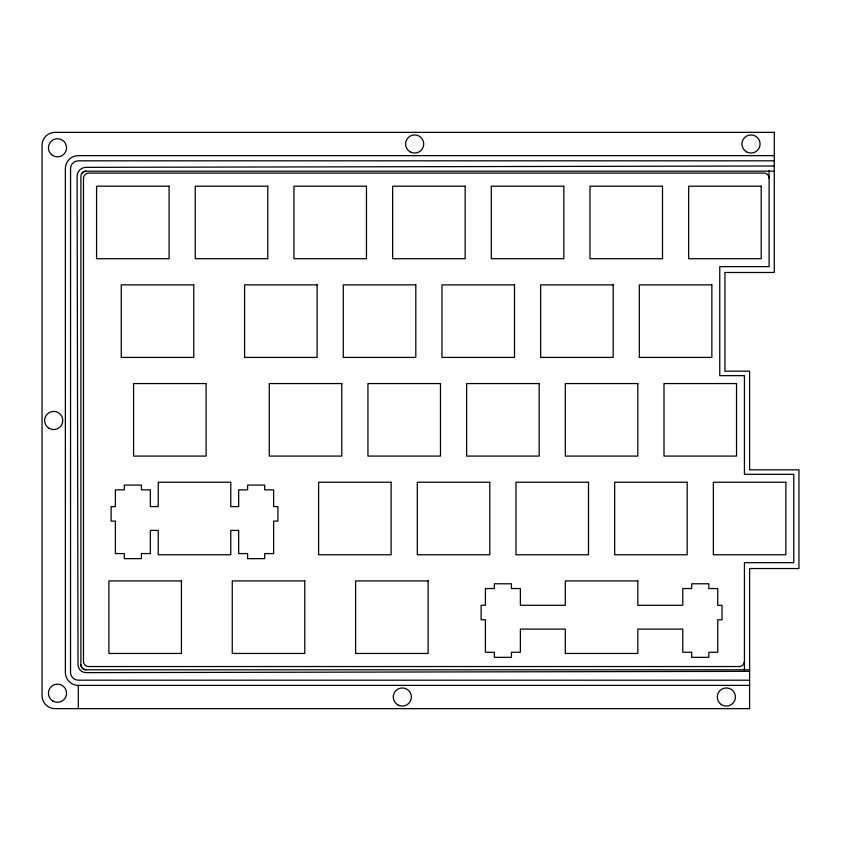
<?xml version="1.0" encoding="UTF-8"?>
<svg xmlns="http://www.w3.org/2000/svg" width="841" height="841" viewBox="0 0 841 841"><rect width="100%" height="100%" fill="white"/><g stroke="black" fill="none" stroke-linecap="round" stroke-linejoin="round"><path stroke-width="1.26" d="M774.288 166.003L86.076 167.348A8.957 8.957 0 0 0 77.099 176.368L78.024 664.621A7.989 7.989 0 0 0 86.076 672.632L749.604 671.36M774.288 155.648L78.297 155.648A12.951 12.951 0 0 0 65.356 168.599L65.356 672.432A12.951 12.951 0 0 0 78.297 685.383L749.604 685.383M774.288 160.82L78.297 160.82A7.727 7.727 0 0 0 70.56 168.599L70.528 672.432A7.727 7.727 0 0 0 78.297 680.18L749.604 680.211M82.019 173.141A5.183 5.183 0 0 1 86.076 171.186L774.288 171.186M86.076 171.196A5.151 5.151 0 0 0 80.904 176.368L80.894 664.621A5.183 5.183 0 0 0 86.076 669.804L749.604 669.804M769.105 170.523L769.105 266.629L719.759 266.629L719.759 375.654L744.432 375.654L744.432 474.335L793.767 474.335L793.767 562.682L744.432 562.682L744.432 669.121A12.951 12.951 0 0 1 744.39 670.088M78.297 685.383L78.297 708.648M86.076 669.783A5.151 5.151 0 0 1 80.904 664.621M769.105 178.281A5.183 5.183 0 0 0 763.922 173.099L88.652 173.099A5.183 5.183 0 0 0 83.48 178.281L83.48 661.352A5.183 5.183 0 0 0 88.662 666.535L739.25 666.535A5.183 5.183 0 0 0 744.432 661.352M774.288 132.352L55.001 132.352A12.951 12.951 0 0 0 42.05 145.304L42.05 695.696A12.951 12.951 0 0 0 55.001 708.648L749.604 708.648L749.604 568.537L798.95 568.537L798.95 469.835L749.604 469.835L749.604 371.154L724.942 371.154L724.942 272.484L774.288 272.484L774.288 132.352M169.094 186.197L96.568 186.197L96.568 258.723L169.094 258.723L169.094 186.197M267.785 186.197L195.249 186.197L195.249 258.723L267.785 258.723L267.785 186.197M366.466 186.197L293.94 186.197L293.94 258.723L366.466 258.723L366.466 186.197M465.147 186.197L392.621 186.197L392.621 258.723L465.147 258.723L465.147 186.197M563.838 186.197L491.302 186.197L491.302 258.723L563.838 258.723L563.838 186.197M662.508 186.197L589.993 186.197L589.993 258.723L662.508 258.723L662.508 186.197M761.2 186.197L688.674 186.197L688.674 258.723L761.2 258.723L761.2 186.197M193.756 284.878L121.241 284.878L121.241 357.404L193.756 357.404L193.756 284.878M317.12 284.878L244.594 284.878L244.594 357.404L317.12 357.404L317.12 284.878M415.811 284.878L343.275 284.878L343.275 357.404L415.811 357.404L415.811 284.878M514.492 284.878L441.967 284.878L441.967 357.404L514.492 357.404L514.492 284.878M613.173 284.878L540.647 284.878L540.647 357.404L613.173 357.404L613.173 284.878M711.864 284.878L639.328 284.878L639.328 357.404L711.864 357.404L711.864 284.878M206.098 383.559L133.572 383.559L133.572 456.085L206.098 456.085L206.098 383.559M341.782 383.559L269.267 383.559L269.267 456.085L341.782 456.085L341.782 383.559M440.474 383.559L367.948 383.559L367.948 456.085L440.474 456.085L440.474 383.559M539.155 383.559L466.639 383.559L466.639 456.085L539.155 456.085L539.155 383.559M637.835 383.559L565.32 383.559L565.32 456.085L637.835 456.085L637.835 383.559M736.527 383.559L664.001 383.559L664.001 456.085L736.527 456.085L736.527 383.559M230.77 482.24L158.245 482.24L158.245 506.597L150.339 506.597L150.339 489.861L141.414 489.861L141.414 485.089L124.31 485.089L124.31 489.861L115.375 489.861L115.375 506.597L111.107 506.597L111.107 521.094L115.375 521.094L115.375 553.578L124.31 553.578L124.31 558.655L141.414 558.655L141.414 553.578L150.339 553.578L150.339 530.419L158.245 530.419L158.245 554.776L230.77 554.776L230.77 530.419L238.665 530.419L238.665 553.578L247.611 553.578L247.611 558.655L264.705 558.655L264.705 553.578L273.63 553.578L273.63 521.094L277.908 521.094L277.908 506.597L273.63 506.597L273.63 489.861L264.705 489.861L264.705 485.089L247.611 485.089L247.611 489.861L238.665 489.861L238.665 506.597L230.77 506.597L230.77 482.24M391.128 482.24L318.613 482.24L318.613 554.776L391.128 554.776L391.128 482.24M489.809 482.24L417.294 482.24L417.294 554.776L489.809 554.776L489.809 482.24M588.5 482.24L515.975 482.24L515.975 554.776L588.5 554.776L588.5 482.24M687.181 482.24L614.666 482.24L614.666 554.776L687.181 554.776L687.181 482.24M785.862 482.24L713.347 482.24L713.347 554.776L785.862 554.776L785.862 482.24M181.425 580.931L108.899 580.931L108.899 653.457L181.425 653.457L181.425 580.931M304.778 580.931L232.263 580.931L232.263 653.457L304.778 653.457L304.778 580.931M428.132 580.931L355.617 580.931L355.617 653.457L428.132 653.457L428.132 580.931M637.835 580.931L565.32 580.931L565.32 605.278L520.379 605.278L520.379 588.542L511.444 588.542L511.444 583.78L494.35 583.78L494.35 588.542L485.404 588.542L485.404 605.278L481.136 605.278L481.136 619.785L485.404 619.785L485.404 652.259L494.35 652.259L494.35 657.336L511.444 657.336L511.444 652.259L520.379 652.259L520.379 629.1L565.32 629.1L565.32 653.457L637.835 653.457L637.835 629.1L682.776 629.1L682.776 652.259L691.712 652.259L691.712 657.336L708.816 657.336L708.816 652.259L717.751 652.259L717.751 619.785L722.02 619.785L722.02 605.278L717.751 605.278L717.751 588.542L708.816 588.542L708.816 583.78L691.712 583.78L691.712 588.542L682.776 588.542L682.776 605.278L637.835 605.278L637.835 580.931M721.263 704.527A9.062 9.062 0 0 0 735.381 697.662A9.062 9.062 0 0 0 722.377 688.863A9.062 9.062 0 0 0 721.263 704.527M746.493 151.843A9.062 9.062 0 0 0 760.085 144A9.062 9.062 0 0 0 746.493 136.147A9.062 9.062 0 0 0 746.493 151.843M52.415 155.301A9.062 9.062 0 0 0 66.534 148.436A9.062 9.062 0 0 0 53.53 139.638A9.062 9.062 0 0 0 52.415 155.301M52.951 701.068A9.062 9.062 0 0 0 66.555 693.215A9.062 9.062 0 0 0 52.951 685.373A9.062 9.062 0 0 0 52.951 701.068M410.135 151.843A9.062 9.062 0 0 0 423.727 144A9.062 9.062 0 0 0 410.135 136.147A9.062 9.062 0 0 0 410.135 151.843M397.793 704.874A9.062 9.062 0 0 0 411.386 697.021A9.062 9.062 0 0 0 397.793 689.168A9.062 9.062 0 0 0 397.793 704.874M49.167 428.353A9.062 9.062 0 0 0 62.77 420.5A9.062 9.062 0 0 0 49.167 412.647A9.062 9.062 0 0 0 49.167 428.353"/></g></svg>
